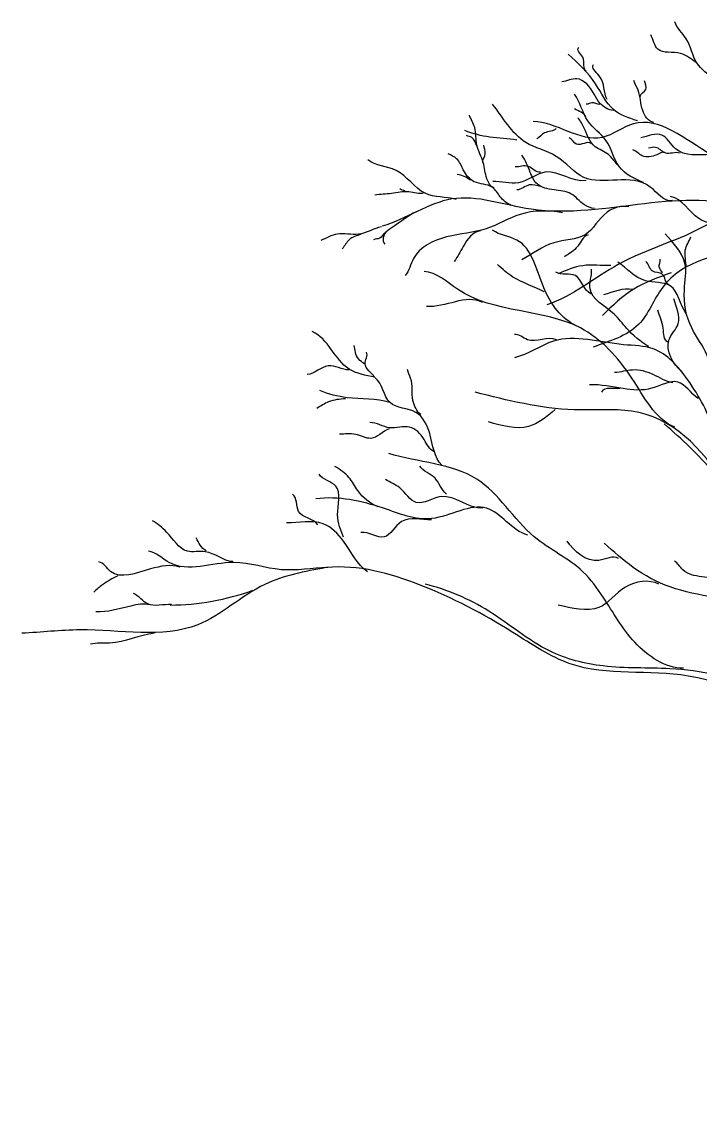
# Model space of a CAD drawing. Header units: millimetres. Extents: x 61831 to 121408, y 302 to 24841.
# Drawn here: x 97406 to 98100, y 16897 to 18020 of the extents above; entities that cross this region are included whole.
import ezdxf

# ---------------------------------------------------------------- set-up
doc = ezdxf.new("R2010")
doc.units = ezdxf.units.MM

# ---------------------------------------------------------------- blocks, each defined once
blk = doc.blocks.new('A$C61CF0075')
at = {"color": 72}
blk.add_arc((263.1, 3677.5), 245.4, 270.105, 290.2556, dxfattribs=at)
for points, start_tangent, end_tangent in [([(862.5, 3937), (842, 3951.3), (820.7, 3969.4), (802.4, 3986.6), (791.4, 4011.3), (779.9, 4028.5)], (-0.924546, 0.381071), (-0.29557, 0.955321)), ([(801.6, 3986.9), (785.8, 3996.2), (762.4, 4000.6), (755.2, 4015.4)], (-0.830598, 0.556873), (-0.490536, 0.871421)), ([(689.2, 3978), (685.6, 3992.3), (681.6, 4002.4)], (-0.813787, 0.581163), (0.786657, 0.61739)), ([(710.6, 3949), (702.4, 3973.5), (696.5, 3984.9)], (-0.467617, 0.883931), (0.593275, 0.805)), ([(717.2, 3937.8), (703.2, 3945.4), (697.4, 3954.7), (679.6, 3970.3), (664.2, 3967.2)], (-0.995861, 0.090894), (-0.993226, -0.116199)), ([(758.3, 3925.6), (747, 3937.9), (742.4, 3958.6), (737.8, 3968.5)], (-0.986208, 0.165509), (-0.365373, 0.930861)), ([(744.3, 3952.1), (750.1, 3959.4), (748.8, 3968.4)], (0.044026, 0.99903), (-0.297955, 0.95458)), ([(747.9, 3864.2), (722.9, 3880.7), (709.6, 3907), (690.8, 3927.3), (677.1, 3954.5)], (-0.934784, 0.355218), (-0.611487, 0.791255)), ([(777.1, 3845.7), (754.8, 3859.6), (686.8, 3869.4), (658.6, 3891), (627.3, 3905.3), (593.3, 3944.3)], (-0.981258, -0.192699), (-0.634306, 0.773082)), ([(703.1, 3943.9), (695.1, 3945.8), (689.2, 3944.2)], (-0.999547, 0.030084), (-0.999376, 0.035326)), ([(594.9, 3858.9), (587.6, 3868.1), (583.9, 3884.8), (577.4, 3902.4), (575.1, 3920.4), (569.7, 3933.2)], (-0.947822, 0.318799), (-0.330616, 0.943765)), ([(913.6, 3874.4), (853.9, 3876.4), (816.8, 3892.6), (737.5, 3924.3), (705.5, 3910.4), (634.9, 3926.8)], (-0.983522, -0.180786), (-0.999609, 0.02796)), ([(688.9, 3931.2), (677.2, 3939.6)], (-0.325266, 0.945623), (-0.834759, 0.550615)), ([(658.5, 3919.6), (646.6, 3914.9), (638.7, 3908.8)], (-0.539537, -0.841962), (-0.887688, -0.460446)), ([(721, 3882.8), (711.9, 3892.9), (698.4, 3900.9), (687.2, 3919.7), (680.5, 3930.3)], (-0.72397, 0.689832), (-0.739915, 0.672701)), ([(618.4, 3907.7), (590.6, 3910.7), (565.2, 3917.5)], (-0.991174, 0.132565), (-0.909054, 0.416678)), ([(577.7, 3901.7), (572.2, 3910.4), (566.7, 3912.3)], (-0.627486, 0.778628), (-0.866697, 0.498835)), ([(694.2, 3904), (679.4, 3903.3), (671.8, 3909.8)], (-0.737553, 0.675289), (-0.954149, 0.299332)), ([(816.4, 3892.8), (780.5, 3898.8), (766.7, 3912.7), (745.1, 3910.1)], (-0.999939, -0.011037), (-0.979929, -0.199346)), ([(583.5, 3884.7), (586, 3893.7), (584.6, 3902.4)], (-0.179406, 0.983775), (-0.068332, 0.997663)), ([(769.8, 3895), (761.3, 3892.6), (746.6, 3891.5), (737, 3897.7)], (-0.960196, 0.279326), (-0.942664, 0.333745)), ([(785.2, 3894.4), (770, 3894.5), (760.2, 3900.2), (753, 3899.2)], (-0.958101, 0.28643), (-0.984421, -0.175827)), ([(556.1, 3846.8), (524.5, 3853.2), (494.7, 3876.6), (465.7, 3887.4)], (-0.962175, 0.272432), (-0.775967, 0.630774)), ([(612.4, 3840.8), (601.3, 3849.7), (593, 3859.4), (574.7, 3865.1), (563.5, 3877.2), (556.6, 3888.6), (548.1, 3893.7)], (-0.899024, 0.4379), (-0.843707, 0.536804)), ([(697.7, 3837.6), (687.3, 3841.5), (673.6, 3852.8), (656.3, 3856.7), (638.9, 3862.9), (632, 3874.6), (623.3, 3892.1)], (-0.988798, 0.149262), (-0.624171, 0.781288)), ([(689, 3866.4), (648.1, 3875), (619.9, 3863.9), (593.6, 3865.4)], (-0.982519, -0.186163), (-0.999128, -0.041742)), ([(642.3, 3874.7), (630, 3880.7), (616.4, 3880.3)], (-0.988358, -0.152147), (-0.99719, 0.074913)), ([(1113, 3765), (991.9, 3814.3), (951, 3867.7), (876.7, 3860.9), (812.9, 3821), (722, 3780.4), (648.8, 3739.2)], (-0.916749, 0.399465), (-0.952133, -0.305685)), ([(1221.7, 3633.7), (1120.8, 3758), (930, 3794.8), (856.9, 3835.6), (632.8, 3837), (551.7, 3847.4), (480.6, 3819.5)], (-0.655567, 0.755137), (-0.960341, -0.27883)), ([(570.8, 3866.8), (557.3, 3872.4)], (-0.84422, 0.535996), (-0.991185, 0.132484)), ([(523, 3853.6), (507.9, 3854.7), (490, 3853), (473, 3851.3)], (-0.933907, -0.357516), (-0.986288, -0.165036)), ([(504, 3855.5), (498.4, 3857.9)], (-0.929618, 0.368525), (-0.649379, 0.760465)), ([(642.6, 3860.2), (631, 3861.7), (618.1, 3856.6)], (-0.98946, 0.144807), (-0.997766, -0.06681)), ([(732.7, 3839.3), (710.7, 3833.9), (688, 3810.7), (656, 3802.6), (623.3, 3785.3)], (-0.975307, 0.220854), (-0.894973, -0.446121)), ([(839.1, 3794.5), (827.8, 3816.4), (804.5, 3827.4), (775.5, 3849.8)], (0.014017, 0.999902), (-0.986972, 0.160891)), ([(515.1, 3834.3), (493.7, 3820.3), (481.5, 3807.6), (483.1, 3801.3)], (-0.906944, -0.421251), (0.683503, -0.729948)), ([(664.8, 3833.2), (621.6, 3831.6), (586.9, 3816.9), (546.4, 3808.6), (512.4, 3786.5), (503.9, 3769)], (-0.98009, 0.198556), (-0.658337, -0.752723)), ([(479.8, 3819), (456.4, 3811.3), (434.5, 3811.5), (417.7, 3804.9)], (-0.976422, -0.21587), (-0.919081, -0.39407)), ([(458.8, 3811.2), (446.6, 3805.6), (439.6, 3796.3)], (-0.947385, -0.320096), (-0.649706, -0.760186)), ([(483.8, 3812.7), (478, 3807.2), (471.7, 3805.6)], (-0.94155, -0.336874), (-0.783965, -0.620805)), ([(581.2, 3814.7), (563.4, 3798.9), (554.2, 3783.3)], (-0.999724, -0.023511), (-0.557647, -0.830078)), ([(679.6, 3717.5), (645.8, 3756.7), (618.2, 3805.4), (593.5, 3815.6)], (-0.910764, 0.412927), (-0.788011, 0.615661)), ([(691.2, 3810.9), (680.5, 3799), (667.1, 3788.2)], (-0.96889, -0.247494), (-0.81058, -0.585627)), ([(821.1, 3637.8), (812.9, 3687.5), (797.1, 3715.5), (789.6, 3754.3), (790.2, 3781.9), (770, 3811.9)], (-0.160988, 0.986956), (-0.639702, 0.768623)), ([(791.5, 3777.9), (790.6, 3795), (796.2, 3808.6)], (-0.022162, 0.999754), (0.358076, 0.933693)), ([(919.6, 3794.8), (861.1, 3794), (767.5, 3757.3), (742.7, 3719), (696.2, 3695.9)], (-0.986833, -0.16174), (-0.939446, -0.342698)), ([(767.1, 3771.9), (763.9, 3777.9), (764.8, 3785.8)], (-0.313563, 0.949568), (-0.277882, 0.960615)), ([(646.2, 3752.4), (614.3, 3767.6), (598.5, 3780.5)], (-0.888343, 0.45918), (-0.70417, 0.710031)), ([(714.3, 3779.3), (685.7, 3779.2), (660.4, 3770.9)], (-0.998793, -0.049113), (-0.923557, -0.383461)), ([(753.4, 3696.4), (730.6, 3715.1), (717.7, 3729.6), (693.1, 3755.5), (694.6, 3775.7)], (-0.86723, 0.497908), (-0.080919, 0.996721)), ([(791.6, 3730), (775.2, 3758.6), (749.8, 3763.8), (721.4, 3782.9)], (-0.587064, 0.80954), (-0.826075, 0.56356)), ([(773.9, 3759.3), (767, 3770.6), (757.2, 3773.5), (750.3, 3783.5)], (-0.915797, 0.401642), (-0.740629, 0.671915)), ([(779.7, 3614.1), (735.8, 3664.3), (683.3, 3715.5), (557.5, 3755.1), (523.3, 3773.2)], (-0.920867, 0.389878), (-0.9988, 0.048967)), ([(694, 3750.4), (678.2, 3769), (658.1, 3772.6)], (-0.912267, 0.409597), (-0.853628, 0.520883)), ([(736.7, 3754.7), (707, 3749.4)], (-0.977162, 0.212494), (-0.957589, -0.288137)), ([(583.2, 3741.4), (525.7, 3737.5)], (-0.87679, 0.480873), (-0.995673, 0.092928)), ([(787.1, 3671), (773.8, 3702.9), (783.3, 3719.9), (778.9, 3745.3)], (-0.786209, 0.617961), (-0.266928, 0.963717)), ([(772.7, 3700.9), (768, 3715.2), (762.4, 3733.6)], (-0.890138, 0.455691), (-0.315039, 0.949079)), ([(472.8, 3665.3), (446.6, 3673.5), (408.8, 3711.8)], (-0.982042, 0.188663), (-0.922894, 0.385054)), ([(820.2, 3608.3), (792.8, 3662.8), (757.7, 3694.1), (727.4, 3698.4), (655.7, 3702), (615.8, 3685.1)], (-0.274769, 0.96151), (-0.975885, -0.218286)), ([(658.8, 3703.2), (629, 3703.5), (616, 3708.9)], (-0.888079, 0.459691), (-0.994205, -0.107502)), ([(462.3, 3678.9), (453.1, 3690.5), (451.5, 3697.7)], (-0.872767, 0.488137), (-0.526041, 0.850459)), ([(472.7, 3665), (463, 3678.9), (464.5, 3690.8)], (-0.520268, 0.854003), (-0.420739, 0.907182)), ([(446.9, 3672.6), (425.3, 3676.7), (403.7, 3667.9)], (-0.999894, 0.014548), (-0.997385, -0.072271)), ([(520, 3626.9), (512, 3641.4), (509.6, 3664.1), (506.3, 3673.1)], (-0.770822, 0.637051), (-0.197465, 0.98031)), ([(777.8, 3659.3), (757.7, 3667.9), (736.6, 3672.5), (718.3, 3669.9)], (-0.984322, 0.176381), (-0.999044, -0.043709)), ([(541.7, 3575), (529.1, 3607.4), (515, 3629.1), (488.5, 3639.1), (473.1, 3664.8)], (-0.715667, 0.698442), (-0.80809, 0.589059)), ([(803.7, 3643.5), (782.9, 3660.2), (756.4, 3653.8), (727, 3653.5), (692.7, 3657.4)], (-0.829876, 0.557948), (-0.999537, -0.03044)), ([(488.3, 3639.3), (444.5, 3644.2), (416.7, 3651.5)], (-0.94939, 0.314099), (-0.923413, 0.383808)), ([(724, 3653.6), (704.7, 3650)], (-0.993417, -0.114551), (-0.496451, -0.868065)), ([(443, 3643.1), (425.7, 3640), (413.6, 3633.2)], (-0.997231, -0.074363), (-0.863935, -0.503603)), ([(533.4, 3589.1), (523.5, 3601.3), (508.4, 3614.1), (488.1, 3613.4), (468, 3618.7)], (-0.922673, 0.385583), (-0.999787, -0.020623)), ([(487.5, 3612.3), (468.8, 3602.6), (453.4, 3606.6), (436.8, 3607)], (-0.936062, -0.351835), (-0.998851, 0.047921)), ([(788.9, 3367.4), (738.9, 3394), (706.6, 3440.2), (685.9, 3466.1), (636, 3502), (577.4, 3560.8), (487.2, 3587.1)], (-0.999989, 0.004646), (-0.954421, 0.298462)), ([(476.5, 3532.6), (455.5, 3549.1), (446.5, 3562.7), (432.1, 3573.8)], (-0.93779, 0.347202), (-0.867443, 0.497536)), ([(546.3, 3545.6), (534.6, 3561.9), (519, 3574.3)], (-0.808662, 0.588273), (-0.513902, 0.857849)), ([(441, 3501.4), (434.9, 3524.3), (433, 3553.7), (415.9, 3566.1)], (-0.377973, 0.925817), (-0.533745, 0.845646)), ([(583.3, 3531.3), (540.9, 3543), (515.4, 3537), (498.4, 3552.1), (483.9, 3560.5)], (-0.995727, -0.092346), (-0.839218, 0.543795)), ([(414.6, 3514.1), (395, 3527.9), (388.7, 3545.4)], (-0.52207, 0.852903), (-0.865474, 0.500955)), ([(629.4, 3503.5), (587.3, 3531.2), (531, 3520.6), (481.8, 3531.1), (412.7, 3540.8)], (-0.963154, 0.268952), (-0.99211, -0.125372)), ([(327.8, 3476.5), (299.4, 3486.7), (281.2, 3487.2), (260, 3506.8), (245.5, 3518.4)], (-0.998824, 0.04848), (-0.832764, 0.553629)), ([(465.5, 3466.1), (440.9, 3497.4), (420, 3515.3), (382.7, 3516.2)], (-0.810479, 0.585767), (-0.999696, 0.024645)), ([(531, 3519.3), (500.2, 3517.4), (482.4, 3501.8), (458.5, 3506.4)], (-0.999741, -0.022747), (-0.992208, -0.124596)), ([(300.3, 3487.6), (290.2, 3500.8)], (-0.886062, 0.463566), (-0.448442, 0.893812)), ([(722.4, 3479.8), (702.1, 3477.8), (669.7, 3497.6)], (-0.84452, 0.535524), (-0.551066, 0.834462)), ([(424.8, 3470.5), (377.1, 3468.3), (328.7, 3475.6), (262.7, 3475.5), (241.3, 3487.3)], (-0.999509, -0.031328), (-0.989609, 0.143786)), ([(422.6, 3470.4), (360.5, 3453.2), (291.9, 3412), (171.4, 3406.7), (112, 3403.3)], (-0.98217, -0.187993), (-0.999222, -0.039434)), ([(273.8, 3470.9), (243.4, 3469), (202.6, 3466.6), (190.6, 3476.4)], (-0.956663, 0.291198), (-0.972365, 0.233467)), ([(946.1, 3309.6), (793.6, 3359.5), (672.9, 3372), (614.1, 3404.2), (519.2, 3452.6), (423.6, 3470.4)], (-0.987815, 0.155633), (-0.994971, -0.100168)), ([(849.3, 3434.9), (829.6, 3456.9), (788, 3468.1), (779.4, 3477.1)], (-0.292417, 0.956291), (-0.837109, 0.547036)), ([(940.6, 3320.7), (888.9, 3335), (822.3, 3360.4), (774.8, 3367), (706.6, 3369.8), (651.7, 3385.2), (589.7, 3425.8), (524.3, 3453.4)], (-0.999596, -0.028416), (-0.972827, 0.231532)), ([(763.6, 3453.5), (729.3, 3450.5), (702.2, 3429.6), (660.4, 3431.9)], (-0.901453, 0.432878), (-0.982049, 0.188625)), ([(265, 3432.7), (240.7, 3433.3), (226.2, 3444.1)], (-0.999243, 0.038911), (-0.878249, 0.478203)), ([(243.3, 3432.3), (223.3, 3431.1), (187.6, 3425.1)], (-0.968434, 0.249272), (-0.998715, 0.050685)), ([(247.7, 3403.2), (201.7, 3393.1), (182.1, 3392.1)], (-0.995913, -0.090315), (-0.968851, -0.247644))]:
    blk.add_spline(points, degree=3, dxfattribs=dict(at, start_tangent=start_tangent, end_tangent=end_tangent))
for points, start_tangent in [([(741.7, 3927.3), (717, 3939), (698.7, 3965.2), (670.7, 3995.6)], (-0.994899, -0.100878)), ([(657.6, 3632), (630.2, 3614.8), (589.1, 3619.4)], (-0.655208, 0.755449)), ([(908.9, 3382.7), (863, 3425.7), (775, 3450.6), (737.4, 3470.6), (707.6, 3495.4)], (-0.972323, 0.233641))]:
    blk.add_spline(points, degree=3, dxfattribs=dict(at, start_tangent=start_tangent))
for points, end_tangent in [([(776, 3771.8), (738, 3755.3), (705.7, 3728.3)], (-0.919908, -0.392135)), ([(210.2, 3462), (194.4, 3452.9), (185.5, 3445.3)], (-0.968576, 0.248717))]:
    blk.add_spline(points, degree=3, dxfattribs=dict(at, end_tangent=end_tangent))
at = {"color": 46, "start_tangent": (-0.44236, 0.896838), "end_tangent": (-0.9714, 0.237451)}
blk.add_spline([(1277.3, 2931.7), (1216.4, 3090.6), (1049.6, 3215.2), (897.2, 3419.6), (735.6, 3630.4), (676.9, 3631.8), (575.5, 3649.7)], degree=3, dxfattribs=at)
at = {"color": 46, "end_tangent": (-0.987978, 0.154594)}
blk.add_spline([(1276.8, 2905.5), (1258.5, 2958), (1231.2, 3047.2), (1189.6, 3116.1), (1103.5, 3173.3), (1005.8, 3245.8), (928.6, 3346.1), (877.2, 3456.5), (819, 3568), (769, 3617.4)], degree=3, dxfattribs=at)

msp = doc.modelspace()

# ---------------------------------------------------------------- block references
msp.add_blockref('A$C61CF0075', (97293.9, 13992))

doc.saveas('drawing.dxf')
